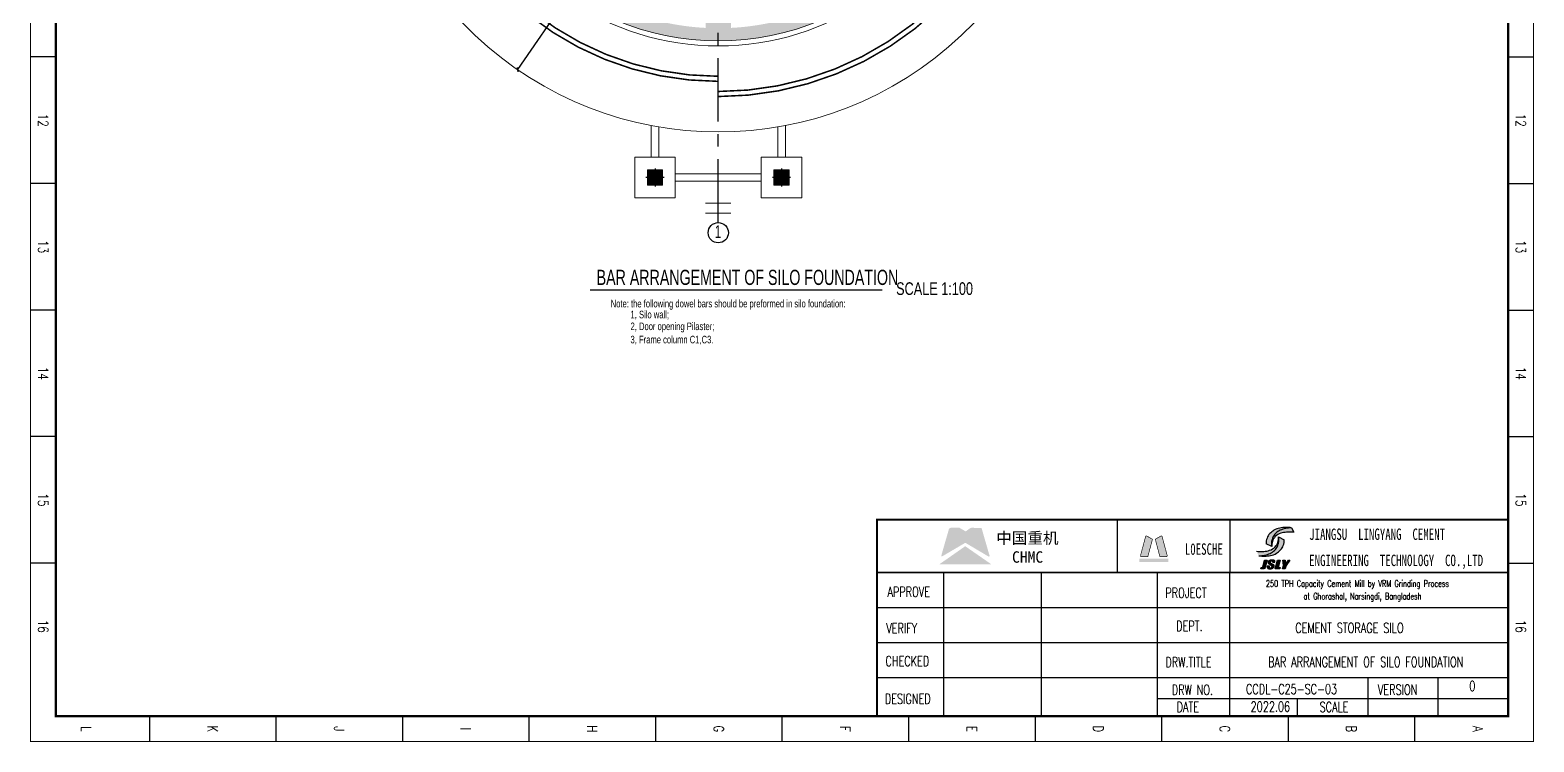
# Model space of a CAD drawing. Extents: x -84745 to 85, y -317996 to 13282.
# Drawn here: x -84149 to -24714, y -131902 to -103771 of the extents above; entities that cross this region are included whole.
import ezdxf
from ezdxf.enums import TextEntityAlignment as Align

# ---------------------------------------------------------------- set-up
doc = ezdxf.new("R2010")
doc.units = 0
doc.header["$LTSCALE"] = 2000
doc.header["$MEASUREMENT"] = 0
doc.linetypes.add('CENTER', pattern=[2, 1.25, -0.25, 0.25, -0.25])
doc.layers.get('0').update_dxf_attribs({"linetype": 'CONTINUOUS'})
doc.layers.get('DEFPOINTS').update_dxf_attribs({"linetype": 'CONTINUOUS'})
for name, color, linetype in [('22', 7, 'CONTINUOUS'), ('4', 2, 'CONTINUOUS'), ('6', 1, 'CONTINUOUS'), ('DIM', 7, 'CONTINUOUS'), ('P_OUTER_FRAME', 131, 'CONTINUOUS'), ('S_01', 3, 'CONTINUOUS'), ('S_02_AXIS', 151, 'CENTER'), ('S_04', 2, 'CONTINUOUS'), ('S_05_DIMS', 7, 'CONTINUOUS'), ('S_07_LSHOW', 6, 'CONTINUOUS'), ('S_08_HATCH', 9, 'CONTINUOUS'), ('TK', 1, 'CONTINUOUS'), ('图层3', 1, 'CONTINUOUS')]:
    doc.layers.add(name, color=color, linetype=linetype)
for name, color, linetype, lineweight in [('Rahm7', 7, 'CONTINUOUS', 50), ('S_01_OUTL', 3, 'CONTINUOUS', 0), ('S_04_TEXT', 2, 'CONTINUOUS', 0)]:
    doc.layers.add(name, color=color, linetype=linetype, lineweight=lineweight)
doc.styles.add('HZFS', font='SIMPLEX', dxfattribs={"width": 0.7, "bigfont": 'HZFS'})
doc.styles.add('HZTXT', font='romans.shx', dxfattribs={"width": 0.7, "bigfont": 'hztxt.shx'})
doc.styles.add('KS', font='kstxt.shx', dxfattribs={"width": 0.75, "bigfont": 'kshz.shx'})
doc.styles.add('TK-HZ', font='txt.shx', dxfattribs={"width": 0.8, "bigfont": 'hztxt.shx'})
doc.dimstyles.new('KSDIM1', dxfattribs={"dimtxt": 300, "dimasz": 120, "dimexe": 200, "dimexo": 100, "dimgap": 100, "dimtad": 1, "dimdec": 0, "dimzin": 14, "dimdsep": 46, "dimtxsty": 'KS', "dimblk1": 'OBLIQUE', "dimblk2": 'OBLIQUE', "dimsah": 1, "dimcen": -900, "dimclrd": 7, "dimclre": 7, "dimclrt": 2, "dimazin": 3, "dimtfac": 1, "dimtdec": 0, "dimtix": 1, "dimtmove": 2, "dimatfit": 2, "dimfxl": 1, "dimtolj": 1, "dimtzin": 14, "dimlwd": -3, "dimarcsym": 0})

# ---------------------------------------------------------------- blocks, each defined once
blk = doc.blocks.new('A1-1')
at = {"layer": 'TK', "color": 7}
for p, q in [((57050, 58400), (57050, 59400)), ((62050, 58400), (62050, 59400)), ((67050, 58400), (67050, 59400)), ((72050, 58400), (72050, 59400)), ((77050, 58400), (77050, 59400)), ((83100, 54700), (84100, 54700)), ((83100, 49700), (84100, 49700)), ((83100, 44700), (84100, 44700)), ((83100, 39700), (84100, 39700)), ((83100, 34700), (84100, 34700)), ((83100, 29700), (84100, 29700)), ((83100, 24700), (84100, 24700)), ((83100, 19700), (84100, 19700)), ((83100, 14700), (84100, 14700)), ((83100, 9700), (84100, 9700)), ((83100, 4700), (84100, 4700)), ((57050, 999.9999999999997), (57050, -3.410605131648481e-13)), ((62050, 999.9999999999997), (62050, -3.410605131648481e-13)), ((67050, 999.9999999999997), (67050, -3.410605131648481e-13)), ((72050, 999.9999999999997), (72050, -3.410605131648481e-13)), ((77050, 999.9999999999997), (77050, -3.410605131648481e-13))]:
    blk.add_line(p, q, dxfattribs=at)
for points, const_width in [([(0, 0), (84100, 0), (84100, 59400), (3.637978807091713e-12, 59400)], 35), ([(2500, 999.9999999999997), (83100, 999.9999999999997), (83100, 58400), (2500.000000000004, 58400)], 100)]:
    blk.add_lwpolyline(points, close=True, dxfattribs=dict(at, const_width=const_width))
at = {"layer": 'TK', "color": 7, "style": 'TK-HZ', "width": 0.75}
for s, p in [('12', (59550, 58900)), ('13', (64550, 58900)), ('14', (69550, 58900)), ('15', (74550, 58900)), ('16', (79550, 58900)), ('A', (83600, 57200)), ('B', (83600, 52200)), ('C', (83600, 47200)), ('D', (83600, 42200)), ('E', (83600, 37200)), ('F', (83600, 32200)), ('G', (83600, 27200)), ('H', (83600, 22200)), ('I', (83600, 17200)), ('J', (83600, 12200)), ('K', (83600, 7200)), ('L', (83600, 2199.999999999999)), ('12', (59550, 499.9999999999997)), ('13', (64550, 499.9999999999997)), ('14', (69550, 499.9999999999997)), ('15', (74550, 499.9999999999997)), ('16', (79550, 499.9999999999997))]:
    blk.add_text(s, height=400, dxfattribs=at).set_placement(p, align=Align.MIDDLE_CENTER)
blk = doc.blocks.new('_OBLIQUE')
at = {"color": 1}
blk.add_line((-0.5, -0.5), (0.5, 0.5), dxfattribs=at)
blk = doc.blocks.new('*D156')
at = {"layer": 'DEFPOINTS', "color": 0, "transparency": 16777216}
for p in [(-56949.74924902753, -93797.36072416877), (-64884.64416881933, -105331.5465477049)]:
    blk.add_point(p, dxfattribs=at)
at = {"layer": 'S_05_DIMS', "color": 7, "lineweight": -3, "transparency": 16777216}
blk.add_line((-56949.74924902753, -93797.36072416877), (-64884.64416881933, -105331.5465477049), dxfattribs=at)
at = {"layer": 'S_05_DIMS', "color": 7, "linetype": 'ByBlock', "lineweight": -3, "transparency": 16777216, "xscale": 120, "yscale": 120, "zscale": 120, "rotation": 235.4741353784648}
blk.add_blockref('_OBLIQUE', (-64884.64416881933, -105331.5465477049), dxfattribs=at)
at = {"layer": 'S_05_DIMS', "color": 2, "transparency": 16777216, "insert": (-61123.16431291515, -99422.75908379769), "char_height": 300, "attachment_point": 5, "rotation": 55.47413537846482, "style": 'KS'}
blk.add_mtext('\\A1;R14000', dxfattribs=at)
blk = doc.blocks.new('jxZ_W600XH600')
at = {"layer": 'S_07_LSHOW'}
blk.add_hatch(color=256, dxfattribs=at).paths.add_polyline_path([(-294, 294.0000000000001), (294, 294.0000000000001), (294.0000000000001, -293.9999999999999), (-293.9999999999999, -293.9999999999999)])
at = {"layer": 'S_01_OUTL'}
blk.add_lwpolyline([(-300, 300.0000000000001), (300, 300.0000000000001), (300.0000000000001, -299.9999999999999), (-299.9999999999999, -299.9999999999999), (-300, 300.0000000000001)], dxfattribs=at)
at = {"layer": 'S_02_AXIS'}
for p, q in [((360, 0), (-360, 4.408582873760558e-14)), ((2.204291436880279e-14, 360), (2.204291436880279e-14, -360))]:
    blk.add_line(p, q, dxfattribs=at)

msp = doc.modelspace()

# ---------------------------------------------------------------- hatches: boundary and pattern name
at = {"linetype": 'Continuous'}
for color, points in [(152, [(-46543.65534408951, -123453.6666319361), (-46929.0463456791, -123437.6086735344), (-46993.27817928606, -123453.6666319361), (-47169.91572169402, -123582.1302991426), (-47394.72713928112, -123453.6666319361), (-47410.78509769031, -123437.6086735344), (-47764.06018248761, -123437.6086735344), (-47828.29201609457, -123469.7245903379), (-48133.39322569409, -124529.5498447335), (-48117.3352672849, -124577.7237199387), (-47185.97368008086, -124031.7531343392), (-46318.84392648005, -124545.6078031352), (-46254.61209289545, -124577.7237199387), (-46222.49617608079, -124561.665761537)]), (167, [(-47153.85776328856, -124192.3327183417), (-47169.91572169402, -124176.2747599399), (-47202.03163848633, -124176.2747599399), (-48213.68301768416, -124882.824929542), (-46158.26434247756, -124882.824929542)])]:
    msp.add_hatch(color=color, dxfattribs=at).paths.add_polyline_path(points)
at = {"layer": 'S_08_HATCH'}
h = msp.add_hatch(color=6, dxfattribs=at)
h.dxf.hatch_style = 1
h.paths.add_polyline_path([(-66385.18776559898, -96047.36072416877), (-65603.44315814257, -96047.36072416877), (-65603.44315814257, -97047.36072421534), (-66089.08729943885, -97047.36072421534), (-66301.08605184327, -97047.36072421534, 0.0784403058910615), (-64845.3045866583, -99769.81465119158), (-64691.89587932744, -99641.08946145079), (-64318.75193055812, -99327.98451166217), (-63675.96432087159, -100094.028954783), (-64049.10826964192, -100407.1339045753), (-64202.51697697207, -100535.8590943167, 0.08401665763820086), (-61581.48443751519, -102547.0480982254), (-61496.85054739311, -102365.5501351471), (-61290.99115055426, -101924.0832339699), (-60384.68336351665, -102346.7014957175), (-60590.54276035652, -102788.1683968901), (-60675.17665047965, -102969.6663599677, 0.08401665763798849), (-57449.74924903626, -103684.7263996149), (-57449.74924903626, -103484.4655548181), (-57449.74924903626, -102997.3607241106), (-56449.74924903626, -102997.3607241106), (-56449.74924903626, -103484.4655548181), (-56449.74924903626, -103684.7263996149, 0.08401665763799643), (-53224.3218475929, -102969.6663599677), (-53308.95573771601, -102788.1683968901), (-53514.81513455587, -102346.7014957175), (-52608.50734751827, -101924.0832339699), (-52402.6479506794, -102365.5501351472), (-52318.01406055734, -102547.0480982254, 0.08401665763821982), (-49696.98152110045, -100535.8590943167), (-49850.39022843061, -100407.1339045753), (-50223.53417720094, -100094.028954783), (-49580.7465675144, -99327.98451166217), (-49207.60261874509, -99641.08946145077), (-49054.19391141423, -99769.81465119158, 0.07844030589107033), (-47598.41244622925, -97047.36072421534), (-47810.41119863368, -97047.36072421534), (-48296.05533992995, -97047.36072421534), (-48296.05533992995, -96047.36072416877), (-47514.31073245608, -96047.36072416877), (-46796.05533991249, -96047.36072416877, -0.8026635501276717), (-67103.44315814257, -96047.36072416877)])
at = {"layer": '图层3'}
h = msp.add_hatch(color=7, dxfattribs=at)
edge = h.paths.add_edge_path()
edge.add_line((-35590.36654957199, -124548.3801742187), (-35678.18350956404, -124368.3287237816))
edge.add_arc((-35515.7664578315, -123038.1585297874), 1340.049269097654, 263.0385042875432, 275.3276682807749)
edge.add_arc((-35484.29652667978, -123241.7449327698), 1134.48844079418, 274.6998605609668, 286.4928497704925)
edge.add_arc((-35308.62682300249, -123844.8188681445), 506.3635752953236, 286.8060868385722, 315.8070490430562)
edge.add_arc((-35290.09415266478, -123862.2537654555), 480.9224354129935, 315.7572570356281, 342.2978830709083)
edge.add_arc((-35364.15377661028, -123832.8258335432), 560.4505931885532, 341.7340311697585, 363.1418296780906)
edge.add_arc((-35431.75803116897, -123911.4073154023), 636.6644532519944, -7.974530591755581, 9.885145890416482, ccw=False)
edge.add_arc((-35490.26681325772, -123898.8082296616), 696.3690036495203, 336.3877895710336, 351.66672240315603, ccw=False)
edge.add_arc((-35366.84756480718, -123924.9183106637), 573.3922740670555, 314.5403632720659, 333.83780076853014, ccw=False)
edge.add_arc((-35383.52479786986, -123902.1561367577), 601.3275991421784, 293.68392497428727, 314.15171916344184, ccw=False)
edge.add_arc((-35587.83713948542, -123391.0286199442), 1151.619967609617, 281.526994822637, 292.77784497441183, ccw=False)
edge.add_arc((-35630.6926653851, -123275.3336144826), 1273.6851019351, 271.8143436231761, 282.3759630335711, ccw=False)
edge = h.paths.add_edge_path()
edge.add_arc((-34250.34942544439, -124711.9580720207), 1273.6851019351, 91.81434362317586, 102.3759630335707)
edge.add_arc((-34293.20495160112, -124596.2630665517), 1151.619967609617, 101.5269948226375, 112.7778449744124)
edge.add_arc((-34497.51729293728, -124085.1355497381), 601.3275991421784, 113.6839249742895, 134.151719163444)
edge.add_arc((-34514.19452599996, -124062.3733758098), 573.3922740670555, 134.5403632720662, 153.8378007685305)
edge.add_arc((-34390.77527731472, -124088.4834568343), 696.3690036495203, 156.3877895710326, 171.6667224031551)
edge.add_arc((-34449.28405940348, -124075.8843710935), 636.6644532519944, 172.0254694082441, 189.8851458904161)
edge.add_arc((-34516.88831421921, -124154.4658529526), 560.4505931885532, 161.7340311697592, 183.1418296780914, ccw=False)
edge.add_arc((-34590.94793816471, -124125.0379210404), 480.9224354129935, 135.7572570356263, 162.2978830709065, ccw=False)
edge.add_arc((-34572.41526780465, -124142.4728183439), 506.3635752953236, 106.80608683857139, 135.8070490430554, ccw=False)
edge.add_arc((-34396.74556414971, -124745.5467537335), 1134.48844079418, 94.69986056096678, 106.49284977049271, ccw=False)
edge.add_arc((-34365.27563297564, -124949.1331567085), 1340.049269097654, 83.0385042875431, 95.32766828077519, ccw=False)
edge.add_line((-34202.85858147779, -123618.9629627159), (-34290.67554146984, -123438.9115122788))
h = msp.add_hatch(color=256, dxfattribs=at)
edge = h.paths.add_edge_path()
edge.add_arc((-34250.34942544439, -124711.9580720207), 1273.6851019351, 91.81434362317586, 102.3759630335707)
edge.add_arc((-34293.20495160112, -124596.2630665517), 1151.619967609617, 101.5269948226375, 112.7778449744124)
edge.add_arc((-34497.51729293728, -124085.1355497381), 601.3275991421784, 113.6839249742895, 134.151719163444)
edge.add_arc((-34514.19452599996, -124062.3733758098), 573.3922740670555, 134.5403632720662, 153.8378007685305)
edge.add_arc((-34390.77527731472, -124088.4834568343), 696.3690036495203, 156.3877895710326, 171.6667224031551)
edge.add_arc((-34449.28405940348, -124075.8843710935), 636.6644532519944, 172.0254694082441, 189.8851458904161)
edge.add_line((-35076.49650696108, -124185.1829146212), (-35298.96613896267, -124076.6772251346))
edge.add_arc((-34716.71858585069, -124055.7669297299), 582.6229087851967, 159.0041339266842, 182.0567832290454, ccw=False)
edge.add_arc((-34717.05316169003, -124055.5643203846), 582.2379555405406, 138.5933245921803, 159.0109513617211, ccw=False)
edge.add_arc((-34622.75708361158, -124160.0099964431), 722.2201129398403, 120.68153327112901, 137.3262396746702, ccw=False)
edge.add_arc((-34625.22147841567, -124162.6787736109), 723.2661877119994, 100.49023848739989, 120.40575761885651, ccw=False)
edge.add_arc((-34537.89586701059, -124477.3540133527), 1048.970370782993, 89.3571673809821, 102.05115767322678, ccw=False)
edge.add_arc((-34497.06730690414, -125429.1732683322), 2000.93463624019, 84.07954305337381, 90.83214336630772, ccw=False)
edge = h.paths.add_edge_path()
edge.add_arc((-35630.6926653851, -123275.3336144826), 1273.6851019351, 271.8143436231758, 282.3759630335708)
edge.add_arc((-35587.83713948542, -123391.0286199442), 1151.619967609617, 281.5269948226375, 292.7778449744123)
edge.add_arc((-35383.52479786986, -123902.1561367577), 601.3275991421784, 293.6839249742889, 314.1517191634434)
edge.add_arc((-35366.84756480718, -123924.9183106637), 573.3922740670555, 314.5403632720662, 333.8378007685305)
edge.add_arc((-35490.26681325772, -123898.8082296616), 696.3690036495203, 336.3877895710326, 351.6667224031551)
edge.add_arc((-35431.75803116897, -123911.4073154023), 636.6644532519944, 352.0254694082441, 369.8851458904161)
edge.add_line((-34804.54558358902, -123802.1087718746), (-34582.07595158742, -123910.6144613612))
edge.add_arc((-35164.32350498253, -123931.524756766), 582.6229087851967, -20.99586607331588, 2.0567832290453794, ccw=False)
edge.add_arc((-35163.98892886007, -123931.7273661187), 582.2379555405406, 318.5933245921801, 339.0109513617211, ccw=False)
edge.add_arc((-35258.28500694224, -123827.2816900379), 722.2201129398403, 300.681533271129, 317.32623967467026, ccw=False)
edge.add_arc((-35255.82061241382, -123824.612912885), 723.2661877119994, 280.49023848739944, 300.40575761885594, ccw=False)
edge.add_arc((-35343.14622382262, -123509.9376731432), 1048.970370782993, 269.3571673809821, 282.0511576732268, ccw=False)
edge.add_arc((-35383.97478367203, -122558.1184181637), 2000.93463624019, 264.07954305337387, 270.83214336630766, ccw=False)
h = msp.add_hatch(color=7, dxfattribs=at)
edge = h.paths.add_edge_path()
edge.add_line((-35362.03054810503, -124716.2207120425), (-35256.65019614437, -124716.2207120425))
edge.add_line((-35256.65019614437, -124716.2207120425), (-35335.08514129931, -125008.9439120284))
edge.add_arc((-35397.60203924684, -124990.7422913846), 65.11268327326081, 272.75670417891934, 343.76722820794333, ccw=False)
edge.add_line((-35394.47044452095, -125055.7796240291), (-35511.55972440356, -125055.7796240291))
edge.add_line((-35511.55972440356, -125055.7796240291), (-35499.01013347694, -125008.9439120284))
edge.add_line((-35499.01013347694, -125008.9439120284), (-35463.88334940562, -125008.9439120284))
edge.add_arc((-35463.83548466676, -124978.4712870909), 30.47266252908942, 269.9100029855023, 346.6139291427366)
edge.add_line((-35434.19069765696, -124985.526056028), (-35362.03054810503, -124716.2207120425))
for points in [[(-35097.74328280801, -124847.7769891387, -0.2511419047680928), (-35124.39138275945, -124809.1058756402, -0.1802809962155828), (-35112.86342038402, -124762.5865384778, -0.2298123503025132), (-35071.40588633531, -124749.0043215892, -0.2987778944293267), (-35041.32525910625, -124770.7246618113, -0.1167581230564393), (-35040.68156039903, -124804.037672042), (-34952.86460033619, -124804.037672042, 0.04620596313776299), (-34952.35079498032, -124763.1140220529, 0.2301799694575633), (-34973.20776014963, -124729.296538069, 0.1312195344869214), (-35021.24920186216, -124716.2207120425, -0.001048063967756202), (-35107.3613643069, -124716.2207120425, 0.1258214947478689), (-35166.71398460308, -124730.158748447, 0.2079585992469087), (-35212.28638909572, -124782.9266279256, 0.2107748320119703), (-35204.23985106313, -124847.748972117, 0.08971967573676422), (-35168.22540924513, -124880.2800406209, -0.007080645828476416), (-35111.41676676089, -124915.8601735523, -0.1329103926388639), (-35079.45831296036, -124950.3992720386, -0.140422813450999), (-35078.39704092035, -124994.894939906, -0.2313359390475709), (-35104.59475034291, -125025.622741892, -0.2244918972097187), (-35151.68856059948, -125023.0800981811, -0.2289576742812518), (-35169.42996914872, -124990.9530792078, -0.07577833964625239), (-35163.08396329546, -124950.3992720386), (-35250.90092361534, -124950.3992720386, 0.08626631908583665), (-35254.60432345608, -125005.2370952508, 0.1838695552760882), (-35231.8649029974, -125043.5249452955, 0.1330776402047323), (-35188.59999071622, -125055.7796240291), (-35094.67034604216, -125055.7796240291, 0.1106757647257076), (-35033.4404283818, -125041.3430550835, 0.192707658812291), (-34986.07008696163, -124978.2152966327, 0.08047215024807439), (-34983.01566456446, -124950.3992720386, 0.1469083402034695), (-34996.50594965929, -124908.3860663688, 0.1072934168411351), (-35039.61983417535, -124877.0366023696, -0.02739552688404997)], [(-34854.39697759041, -124716.2207120425), (-34749.01662563348, -124716.2207120425), (-34827.45157078841, -125008.9439120284), (-34745.48907469773, -125008.9439120284), (-34758.03866590375, -125055.7796240291), (-34945.38151395136, -125055.7796240291)], [(-34634.08808565327, -124716.2207120425), (-34546.2711256128, -124716.2207120425), (-34531.87150218525, -124880.8091622433), (-34416.62542851457, -124716.2207120425), (-34358.08078857699, -124716.2207120425), (-34509.75636203402, -124932.8358800328), (-34542.69903899544, -125055.7796240291), (-34648.07939095238, -125055.7796240291), (-34615.136714248, -124932.8358800328)]]:
    msp.add_hatch(color=7, dxfattribs=at).paths.add_polyline_path(points)

# ---------------------------------------------------------------- linework, layer by layer
at = {"color": 7}
for p, q in [((-25731.52559086496, -123122.5868240437), (-25731.5255908426, -130884.1868240452)), ((-50679.52559019068, -125201.5868240288), (-25731.52559126356, -125201.5868240288)), ((-50679.52559086496, -125201.5868240437), (-25731.52559086496, -125201.5868240437)), ((-48030.65537623131, -130884.186823993), (-48030.65537623131, -125201.5868240437)), ((-44180.18316199446, -130884.186823993), (-44180.18316199446, -125201.5868240437)), ((-39591.52559085378, -130884.1868240452), (-39591.52559085378, -125201.5868240437)), ((-36738.10435288215, -130884.1868240452), (-36738.10435288215, -125201.5868240437)), ((-50679.52559086496, -126587.5868240437), (-25731.52559086496, -126587.5868240437)), ((-50679.52559086496, -127973.5868240437), (-25731.52559086496, -127973.5868240437)), ((-50679.52559086496, -129359.5868240437), (-25731.52559086496, -129359.5868240437)), ((-31266.91679145583, -130884.1868240452), (-31266.91679145583, -129359.5868240437)), ((-28494.91679145956, -130850.3497248581), (-28494.91679145956, -129359.5868240437)), ((-39582.91679147074, -130191.1868240452), (-25731.52559086496, -130191.1868240452)), ((-34059.02939086223, -130850.3497248581), (-34059.02939086223, -130191.1868240452)), ((-50679.52559086496, -130884.1868240452), (-25731.5255908426, -130884.1868240452))]:
    msp.add_line(p, q, dxfattribs=at)
at = {"color": 7, "lineweight": -2}
msp.add_line((-50679.52559021303, -125201.5868240288), (-25731.52559126356, -125201.5868240288), dxfattribs=at)
at = {"color": 7}
for points, const_width in [([(-50679.52559019068, -125201.5868240288), (-50679.52559019068, -123122.5868241182), (-25731.52559126356, -123122.5868241182), (-25731.52559126356, -125201.5868240288)], 83.15999999642372), ([(-50679.52559086496, -130884.1868240452), (-50679.52559086496, -123122.5868240437)], 83.16), ([(-50679.52559086496, -123122.5868240437), (-25731.52559086496, -123122.5868240437)], 83.16)]:
    msp.add_lwpolyline(points, dxfattribs=dict(at, const_width=const_width))
msp.add_lwpolyline([(-50679.52559019068, -123122.5868241182), (-25731.52559117043, -123122.5868241182)], dxfattribs=at)
at = {"layer": '22'}
for p, q in [((-41173.36739067921, -125201.5868240288), (-41173.36739067921, -123122.5868241182)), ((-36713.91239085981, -125201.5868240288), (-36713.91239085981, -123122.5868241182))]:
    msp.add_line(p, q, dxfattribs=at)
msp.add_lwpolyline([(-50679.52559019068, -123122.5868241182), (-25731.52559126356, -123122.5868241182), (-25731.52559126356, -125201.5868240288), (-50679.52559019068, -125201.5868240288)], close=True, dxfattribs=at)
at = {"layer": '6', "const_width": 60}
for points in [[(-56949.74924902753, -105797.3607241688, -0.6829181574729588), (-65084.66130160901, -84975.61453099562)], [(-56949.74924902754, -106397.3607241688, 0.6745679341793513), (-48198.53441799039, -84732.24963929862)], [(-56949.74924902754, -106197.3607241688, 0.6772447633170937), (-48403.24235793827, -84813.08446168863)], [(-56949.74924902753, -105597.3607241688, -0.6859282523057878), (-64877.68329910922, -85057.34575292558)]]:
    msp.add_lwpolyline(points, format="xyb", dxfattribs=at)
at = {"layer": 'Rahm7', "color": 4, "const_width": 24.69851999893785}
for points in [[(-39802.99040327409, -123886.4763069367), (-40009.729401337, -123767.115490756, 0.4931454260312867), (-40061.62495228091, -123788.6113317898), (-40262.19858619386, -124537.1623241669, 0.4931454260313169), (-40228.003641231, -124581.7260440505), (-39989.28200888076, -124581.7260440505, 0.3394542588633641), (-39970.19645820001, -124567.0811859435), (-39793.78426059896, -123908.701901435, 0.3394542588633431)], [(-39666.49153818378, -123886.4763069367), (-39459.75254011714, -123767.115490756, -0.4931454260312867), (-39407.85698917696, -123788.6113317898), (-39207.28335526401, -124537.1623241669, -0.4931454260313169), (-39241.47830022314, -124581.7260440505), (-39480.1999325771, -124581.7260440505, -0.3394542588633641), (-39499.28548325786, -124567.0811859435), (-39675.69768085518, -123908.701901435, -0.3394542588633431)]]:
    msp.add_lwpolyline(points, format="xyb", close=True, dxfattribs=at)
at = {"layer": 'Rahm7', "color": 4}
for points in [[(-39795.25566749835, -123895.8743499807), (-40045.31321552584, -123757.5580564281), (-39978.71964691767, -124583.0530805728), (-40263.81514090115, -124571.3339028648)], [(-39674.22627395952, -123895.8743499807), (-39424.16872593203, -123757.5580564281), (-39490.76229456255, -124583.0530805728), (-39205.66680057907, -124571.3339028648)], [(-40306.92335070485, -124659.9380240431), (-40306.92335070485, -124795.7798840395), (-39162.55859074929, -124659.9380240431), (-39162.55859074929, -124795.7798840395)]]:
    msp.add_solid(points, dxfattribs=at)
at = {"layer": 'S_01', "const_width": 45}
msp.add_lwpolyline([(-62024.43834947993, -114043.2528324922), (-50460.02046460652, -114043.2528324922)], dxfattribs=at)
at = {"layer": 'S_01'}
msp.add_circle((-56949.74924902752, -111777.8131853938), 400, dxfattribs=at)
at = {"layer": 'S_01_OUTL'}
for p, q in [((-59599.74924903717, -107544.2694675899), (-59599.74924904208, -108797.3607241443)), ((-54299.7492490179, -107544.2694675899), (-54299.74924901298, -108797.3607241443)), ((-59299.74924903736, -107598.7193529399), (-59299.74924904208, -108797.3607241453)), ((-54599.74924901771, -107598.7193529399), (-54599.74924901298, -108797.3607241453)), ((-55249.7492489913, -109447.3607241688), (-58649.7492489913, -109447.3607241688)), ((-55249.7492489913, -109747.3607241688), (-58649.7492489913, -109747.3607241688)), ((-56449.12430059732, -111007.2119671676), (-57449.42418189914, -111006.5661117582)), ((-56448.86797267542, -110610.2116693446), (-57449.16785397724, -110609.5658139353))]:
    msp.add_line(p, q, dxfattribs=at)
for points in [[(-60249.7492489913, -108797.3607241453), (-58649.7492489913, -108797.3607241453), (-58649.7492489913, -110397.3607241453), (-60249.7492489913, -110397.3607241453)], [(-55249.7492489913, -108797.3607241453), (-53649.7492489913, -108797.3607241453), (-53649.7492489913, -110397.3607241453), (-55249.7492489913, -110397.3607241453)]]:
    msp.add_lwpolyline(points, close=True, dxfattribs=at)
msp.add_circle((-56949.74924902753, -93797.36072416877), 10400, dxfattribs=at)
for radius, start, end in [(14000, 139.8434877913848, 40.15651220861523), (10600, 133.5256504101202, 46.47434958987985)]:
    msp.add_arc((-56949.74924902753, -93797.36072416877), radius, start, end, dxfattribs=at)
at = {"layer": 'S_02_AXIS'}
msp.add_line((-56949.74924902753, -111377.8131853938), (-56949.74924902753, -55584.73569340561), dxfattribs=at)
at = {"layer": '图层3', "lineweight": -2}
for p, q in [((-35076.49650710264, -124185.1829146212), (-35298.96613912472, -124076.6772251344)), ((-34804.5455836598, -123802.1087718746), (-34582.07595184261, -123910.6144613615))]:
    msp.add_line(p, q, dxfattribs=at)
at = {"layer": '图层3', "color": 7}
for points in [[(-34290.67554151455, -123438.9115122846), (-34202.85858147779, -123618.9629627159)], [(-34854.39697759041, -124716.2207120425), (-34749.01662563348, -124716.2207120425), (-34827.45157078841, -125008.9439120284), (-34745.48907469773, -125008.9439120284), (-34758.03866590375, -125055.7796240291), (-34945.38151395136, -125055.7796240291), (-34854.39697759041, -124716.2207120425)], [(-34634.08808565327, -124716.2207120425), (-34546.2711256128, -124716.2207120425), (-34531.87150218525, -124880.8091622433), (-34416.62542851457, -124716.2207120425), (-34358.08078857699, -124716.2207120425), (-34509.75636203402, -124932.8358800328), (-34542.69903899544, -125055.7796240291), (-34648.07939095238, -125055.7796240291), (-34615.136714248, -124932.8358800328), (-34634.08808565327, -124716.2207120425)]]:
    msp.add_lwpolyline(points, dxfattribs=at)
for points in [[(-35362.03054810503, -124716.2207120425), (-35256.65019614437, -124716.2207120425), (-35335.08514129931, -125008.9439120284, -0.3201531493792165), (-35394.47044452095, -125055.7796240291), (-35511.55972440356, -125055.7796240291), (-35499.01013347694, -125008.9439120284), (-35463.88334940562, -125008.9439120284, 0.3477668753080308), (-35434.19069765696, -124985.526056028), (-35362.03054810503, -124716.2207120425)], [(-35040.68156039903, -124804.037672042), (-34952.86460033619, -124804.037672042, 0.0462059631375794), (-34952.35079498032, -124763.1140220529, 0.2301799694577722), (-34973.20776014963, -124729.296538069, 0.1312195344863262), (-35021.24920186216, -124716.2207120425, -0.0010480639679087), (-35107.3613643069, -124716.2207120425, 0.1258214947472077), (-35166.71398460308, -124730.158748447, 0.2079585992469012), (-35212.28638909572, -124782.9266279256, 0.2107748320121328), (-35204.23985106313, -124847.748972117, 0.0897196757371572), (-35168.22540924513, -124880.2800406209, -0.0073534545367111), (-35109.24839956129, -124917.2630702025, -0.1256223479452962), (-35079.45831296036, -124950.3992720386, -0.1430227817727291), (-35078.60903634319, -124995.6909788019, -0.2266212556883574), (-35104.59475034291, -125025.622741892, -0.2244918972088056), (-35151.68856059948, -125023.0800981811, -0.228957674281067), (-35169.42996914872, -124990.9530792078, -0.0757783396464312), (-35163.08396329546, -124950.3992720386), (-35250.90092361534, -124950.3992720386, 0.0862663190859946), (-35254.60432345608, -125005.2370952508, 0.1838695552757364), (-35231.8649029974, -125043.5249452955, 0.1388917047545442), (-35186.63697246277, -125055.7796240291), (-35094.67034604216, -125055.7796240291, 0.1106757647257923), (-35033.4404283818, -125041.3430550835, 0.1927076588121154), (-34986.07008696163, -124978.2152966327, 0.0804721502476905), (-34983.01566456446, -124950.3992720386, 0.146908340203339), (-34996.50594965929, -124908.3860663688, 0.108689979316381), (-35040.25548451209, -124876.7586844406, -0.0271034612296109), (-35097.74328280801, -124847.7769891387, -0.2462327308361304), (-35124.28089411744, -124810.0182723841, -0.1837402859676498), (-35112.86342038402, -124762.5865384778, -0.2298123503036893), (-35071.40588633531, -124749.0043215892, -0.2987778944287702), (-35041.32525910625, -124770.7246618113, -0.1167581230562819), (-35040.68156039903, -124804.037672042), (-35040.68156039903, -124804.037672042)]]:
    msp.add_lwpolyline(points, format="xyb", dxfattribs=at)
at = {"layer": '图层3'}
for centre, radius, start, end in [((-34622.75708372706, -124160.0099964431), 722.2201129399028, 120.6815327365649, 137.3262393628817), ((-34625.2214784641, -124162.6787736109), 723.2661877118699, 100.4902381358358, 120.4057574579767), ((-34497.51729307511, -124085.1355497381), 601.3275991419393, 113.6839249243232, 134.1517190036085), ((-34537.89586703294, -124477.3540133527), 1048.97037078294, 89.35716699514899, 102.0511576302159), ((-34293.20495150799, -124596.2630665517), 1151.619967609566, 101.5269947565258, 112.7778443888814), ((-34497.06730697119, -125429.1732683322), 2000.934636240178, 84.07954322972614, 90.83214373064943), ((-34250.34942537361, -124711.9580720207), 1273.685101935116, 91.81434408864895, 102.3759628080759), ((-34716.71858575755, -124055.7669297299), 582.6229087851967, 159.0041336268503, 182.0567832018147), ((-34717.05316180924, -124055.5643203771), 582.237955541739, 138.593324775841, 159.0109511662238), ((-34449.28405952269, -124075.8843710935), 636.6644532519944, 172.0254693885911, 189.8851458466925), ((-34390.7752773855, -124088.4834568268), 696.3690036495984, 156.3877896818803, 171.66672259061), ((-34514.1945260931, -124062.3733758098), 573.3922740670555, 134.5403632476036, 153.8378009087274), ((-35366.84756485188, -123924.9183106712), 573.3922740670555, 314.5403632476036, 333.8378009087273), ((-35490.26681337321, -123898.8082296541), 696.3690036495984, 336.3877896818803, 351.66672259061), ((-35431.75803123975, -123911.4073153949), 636.6644532519944, 352.0254693885911, 9.885145846692508), ((-35163.9889289532, -123931.7273661187), 582.237955541739, 318.593324775841, 339.0109511662238), ((-35164.32350500488, -123931.524756766), 582.6229087851967, 339.0041336268503, 2.056783201814683), ((-35630.6926653851, -123275.3336144751), 1273.685101935116, 271.814344088649, 282.3759628080755), ((-35383.97478378752, -122558.1184181562), 2000.934636240178, 264.0795432297261, 270.8321437306496), ((-35587.83713943699, -123391.0286199442), 1151.619967609566, 281.5269947565258, 292.7778443888814), ((-35343.14622391576, -123509.9376731432), 1048.97037078294, 269.357166995149, 282.0511576302158), ((-35383.52479789221, -123902.1561367577), 601.3275991419393, 293.6839249243232, 314.1517190036084), ((-35255.82061229834, -123824.612912885), 723.2661877118699, 280.4902381358358, 300.4057574579768), ((-35258.28500703537, -123827.2816900379), 722.2201129399028, 300.6815327365645, 317.3262393628817)]:
    msp.add_arc(centre, radius, start, end, dxfattribs=at)
at = {"layer": '图层3', "color": 7}
for centre, radius, start, end in [((-34497.51729307511, -124085.1355497381), 601.3275991419393, 113.6839249243232, 134.1517190036085), ((-34293.20495150799, -124596.2630665517), 1151.619967609566, 101.5269947565258, 112.7778443888814), ((-34396.74556426519, -124745.546753726), 1134.488440794117, 94.69986058237946, 106.4928499203927), ((-34250.34942537361, -124711.9580720207), 1273.685101935116, 91.81434408864895, 102.3759628080759), ((-34365.27563306877, -124949.1331567085), 1340.049269097799, 83.03850438745582, 95.32766843528128), ((-35308.62682302484, -123844.8188681445), 506.3635752956684, 286.8060867167286, 315.8070492603175), ((-34449.28405952269, -124075.8843710935), 636.6644532519944, 172.0254693885911, 189.8851458466925), ((-34390.7752773855, -124088.4834568268), 696.3690036495984, 156.3877896818803, 171.66672259061), ((-34516.88831424156, -124154.4658529526), 560.4505931884723, 161.7340311781527, 183.1418298253183), ((-34590.94793821314, -124125.0379210255), 480.9224354128841, 135.7572570087972, 162.2978832905538), ((-34514.1945260931, -124062.3733758098), 573.3922740670555, 134.5403632476036, 153.8378009087274), ((-35366.84756485188, -123924.9183106712), 573.3922740670555, 314.5403632476036, 333.8378009087273), ((-35290.09415275791, -123862.2537654555), 480.9224354128841, 315.7572570087972, 342.2978832905538), ((-34572.41526794621, -124142.4728183439), 506.3635752956684, 106.8060867167286, 135.8070492603175), ((-35490.26681337321, -123898.8082296541), 696.3690036495984, 336.3877896818803, 351.66672259061), ((-35364.15377651715, -123832.8258335283), 560.4505931884723, 341.7340311781527, 3.14182982531829), ((-35431.75803123975, -123911.4073153949), 636.6644532519944, 352.0254693885911, 9.885145846692508), ((-35515.76645790228, -123038.1585297874), 1340.049269097799, 263.0385043874558, 275.3276684352812), ((-35630.6926653851, -123275.3336144751), 1273.685101935116, 271.814344088649, 282.3759628080755), ((-35484.29652670214, -123241.7449327698), 1134.488440794117, 274.6998605823794, 286.4928499203926), ((-35587.83713943699, -123391.0286199442), 1151.619967609566, 281.5269947565258, 292.7778443888814), ((-35383.52479789221, -123902.1561367577), 601.3275991419393, 293.6839249243232, 314.1517190036084)]:
    msp.add_arc(centre, radius, start, end, dxfattribs=at)

# ---------------------------------------------------------------- block references
for p in [(-59449.74924902753, -109597.3607241453), (-54449.74924902753, -109597.3607241453)]:
    msp.add_blockref('jxZ_W600XH600', p)
at = {"layer": 'TK', "color": 7, "rotation": 270}
msp.add_blockref('A1-1', (-84131.52559084259, -47784.18682404518), dxfattribs=at)

# ---------------------------------------------------------------- texts
at = {"color": 7, "style": 'HZFS', "width": 0.7}
for s, p in [('APPROVE', (-50260.74977802673, -126171.1442065677)), ('  PROJECT', (-39663.7439555172, -126207.510097093)), ('  DEPT.', (-39238.1783355158, -127522.4616094148)), ('VERIFY', (-50309.5858579185, -127609.9775406262)), ('CHECKED', (-50342.44151517191, -128906.6734077996)), ('DRW.TITLE', (-39276.63579372504, -128949.1877749851)), ('DESIGNED', (-50368.02175225505, -130401.1138671255)), (' DRW NO.', (-39217.54814071023, -130043.6237453362)), ('VERSION', (-30880.03374323064, -130038.7393799415)), ('  DATE', (-39220.76357937419, -130719.9685242093)), ('SCALE', (-33184.98801280746, -130719.9685242018))]:
    msp.add_text(s, height=400, dxfattribs=at).set_placement(p)
at = {"char_height": 451.6300800000001, "attachment_point": 1}
for s, width, insert in [('{\\fSimSun|b0|i0|c134|p2;中国重机}', 2867.736070473301, (-45966.29522423261, -123618.255532465)), ('{\\fSimSun|b0|i0|c134|p2;CHMC}', 773.3030833978964, (-45339.03122424522, -124367.4875324658))]:
    msp.add_mtext_dynamic_manual_height_columns(s, width=width, gutter_width=12.5, heights=[0], dxfattribs=dict(at, insert=insert))
at = {"color": 7, "char_height": 451.1619942568222, "width": 162378.9060800842, "attachment_point": 1, "style": 'HZFS'}
for s, insert in [('{\\fSimSun|b0|i0|c134|p54;JIANGSU  LINGYANG  CEMENT  }', (-33597.25342042559, -123467.9229291594)), ('{\\fSimSun|b0|i0|c134|p54;L0ESCHE}', (-38511.80615929329, -124054.2419991335)), ('{\\fSimSun|b0|i0|c134|p54;ENGINEERING  TECHNOLOGY  CO.,LTD}', (-33597.25342042559, -124501.8789291149))]:
    msp.add_mtext(s, dxfattribs=dict(at, insert=insert))
at = {"layer": '4', "style": 'KS', "width": 0.75}
msp.add_text('SCALE 1:100', height=500, dxfattribs=at).set_placement((-49921.05400473077, -114237.4623618408))
at = {"layer": 'DIM', "width": 0.7}
for s, height, style, p in [('250 TPH Capacity Cement Mill by VRM Grinding Process ', 256, 'HZTXT', (-35307.93589690415, -125769.7129216312)), ('at Ghorashal, Narsingdi, Bangladesh', 256, 'HZTXT', (-33819.18446975331, -126269.7129216312)), ('0', 400, 'HZFS', (-27268.88716289589, -129891.5701126969)), ('2022.06', 400, 'HZFS', (-35908.91961652228, -130706.5140738776))]:
    msp.add_text(s, height=height, dxfattribs=dict(at, style=style)).set_placement(p)
at = {"layer": 'P_OUTER_FRAME', "style": 'HZFS', "width": 0.7}
for s, p in [('CEMENT STORAGE SILO', (-32006.30870041161, -127396.2969221158)), ('BAR ARRANGEMENT OF SILO FOUNDATION', (-31361.0693575189, -128743.4601674088)), ('CCDL-C25-SC-03', (-34291.50616695909, -129812.960611192))]:
    msp.add_text(s, height=400, dxfattribs=at).set_placement(p, align=Align.MIDDLE)
at = {"layer": 'S_01', "style": 'KS', "width": 0.7}
msp.add_text('BAR ARRANGEMENT OF SILO FOUNDATION', height=600, dxfattribs=at).set_placement((-61756.2336736141, -113843.1333511828))
at = {"layer": 'S_04', "style": 'KS', "width": 0.75}
for s, p in [('Note: the following dowel bars should be preformed in silo foundation: ', (-61202.55828587344, -114729.9492258289)), ('1, Silo wall; ', (-60418.55828587346, -115161.9492258289)), ('3, Frame column C1,C3. ', (-60418.55828587346, -116150.9492258289)), ('2, Door opening Pilaster; ', (-60418.55828587346, -115627.9492258289))]:
    msp.add_text(s, height=300, dxfattribs=at).set_placement(p)
at = {"layer": 'S_04_TEXT', "style": 'KS', "width": 0.7}
msp.add_text('1', height=500, dxfattribs=at).set_placement((-56960.76699340664, -111737.0175050163), align=Align.MIDDLE_CENTER)

# ---------------------------------------------------------------- dimensions: what is measured, and where the dimension line sits
at = {"layer": 'S_05_DIMS'}
dim = msp.add_radius_dim(center=(-56949.74924902753, -93797.36072416877), mpoint=(-64884.64416881933, -105331.5465477049), dimstyle='KSDIM1', override={"dimzin": 8}, dxfattribs=at)
dim.commit()
dim.dimension.update_dxf_attribs({"geometry": '*D156', "text_midpoint": (-61123.16431291515, -99422.75908379769)})

doc.saveas('drawing.dxf')
